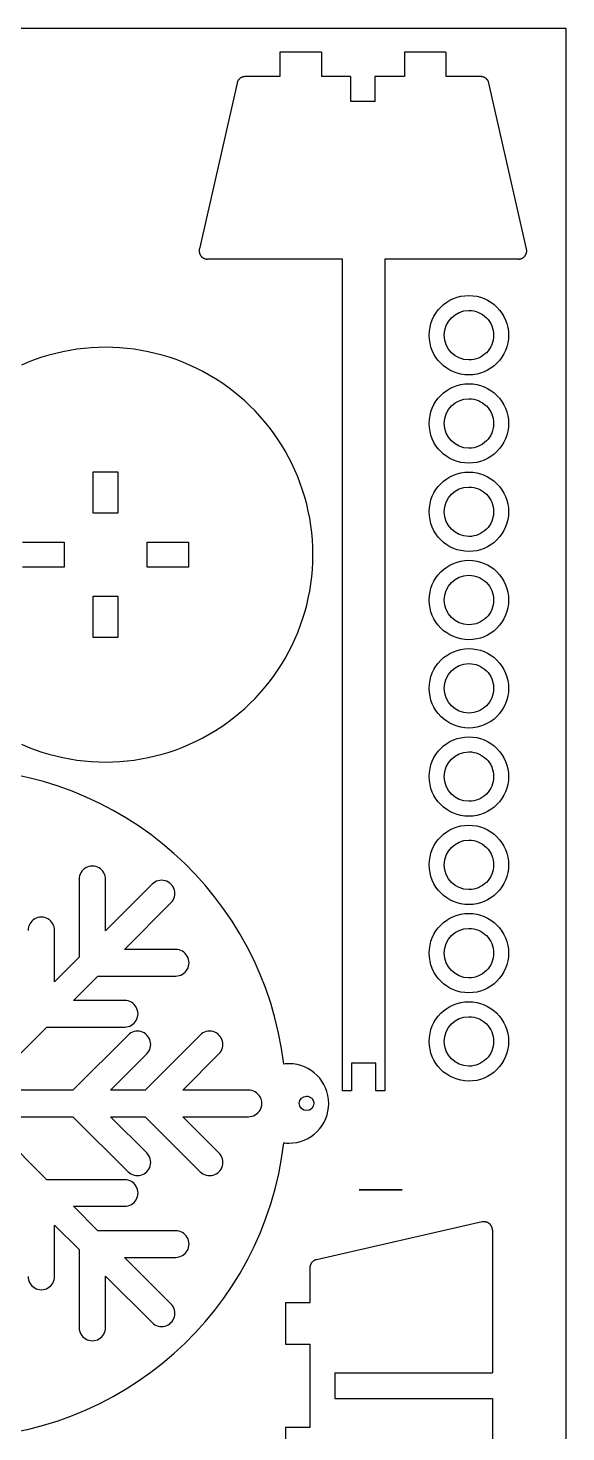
# Model space of a CAD drawing. Extents: x -10 to 300, y 40 to 641.
# Drawn here: x 194.3 to 299.8, y 364.2 to 639.8 of the extents above; entities that cross this region are included whole.
import ezdxf

# ---------------------------------------------------------------- set-up
doc = ezdxf.new("R2010")
doc.units = 0
doc.layers.add('Laag_1', color=7, linetype='CONTINUOUS')

msp = doc.modelspace()

# ---------------------------------------------------------------- linework, layer by layer
at = {"layer": 'Laag_1', "color": 1}
for p, q in [((0.160025, 639.840006), (299.83999, 639.840006)), ((299.83999, 639.840006), (299.83999, 40.160049)), ((243.70726, 635.091736), (243.70726, 630.303087)), ((251.850018, 635.091736), (243.70726, 635.091736)), ((251.850018, 635.091736), (251.850018, 630.303087)), ((268.135518, 635.091736), (268.135518, 630.303087)), ((276.278276, 635.091736), (268.135518, 635.091736)), ((276.278276, 635.091736), (276.278276, 630.303087)), ((235.276429, 629.045383), (227.873915, 596.474351)), ((235.294869, 629.119984), (235.276414, 629.046525)), ((235.316493, 629.191957), (235.294869, 629.119984)), ((235.34124, 629.262324), (235.316493, 629.191957)), ((235.369035, 629.331038), (235.34124, 629.262324)), ((235.399653, 629.397966), (235.369035, 629.331038)), ((235.433229, 629.463121), (235.399653, 629.397966)), ((235.469584, 629.52646), (235.433229, 629.463121)), ((235.508536, 629.587862), (235.469584, 629.52646)), ((235.550071, 629.647296), (235.508536, 629.587862)), ((235.594024, 629.704643), (235.550071, 629.647296)), ((235.640455, 629.759828), (235.594024, 629.704643)), ((235.689137, 629.812941), (235.640455, 629.759828)), ((235.740118, 629.863741), (235.689137, 629.812941)), ((235.793215, 629.912274), (235.740118, 629.863741)), ((235.848415, 629.958374), (235.793215, 629.912274)), ((235.905582, 630.002026), (235.848415, 629.958374)), ((235.964536, 630.043065), (235.905582, 630.002026)), ((236.025428, 630.081477), (235.964536, 630.043065)), ((236.087971, 630.117291), (236.025428, 630.081477)), ((236.152135, 630.150327), (236.087971, 630.117291)), ((236.217922, 630.180449), (236.152135, 630.150327)), ((236.285015, 630.207809), (236.217922, 630.180449)), ((236.353594, 630.232241), (236.285015, 630.207809)), ((236.42345, 630.253639), (236.353594, 630.232241)), ((236.494477, 630.271824), (236.42345, 630.253639)), ((236.566615, 630.286389), (236.494477, 630.271824)), ((236.63973, 630.297802), (236.566615, 630.286389)), ((236.71382, 630.305911), (236.63973, 630.297802)), ((236.788752, 630.310716), (236.71382, 630.305911)), ((236.864464, 630.312968), (236.788752, 630.310716)), ((243.70726, 630.312983), (236.864464, 630.312983)), ((257.580991, 630.312983), (251.850018, 630.312983)), ((257.584475, 625.427359), (257.584475, 630.312983)), ((268.136374, 630.312983), (262.352198, 630.312983)), ((262.370007, 625.427359), (262.370007, 630.312983)), ((283.121117, 630.312983), (276.278276, 630.312983)), ((283.19755, 630.30968), (283.121853, 630.311932)), ((283.272481, 630.304874), (283.19755, 630.30968)), ((283.346572, 630.296615), (283.272481, 630.304874)), ((283.419716, 630.285203), (283.346572, 630.296615)), ((283.49184, 630.270637), (283.419716, 630.285203)), ((283.562837, 630.252468), (283.49184, 630.270637)), ((283.632708, 630.231069), (283.562837, 630.252468)), ((283.701287, 630.206668), (283.632708, 630.231069)), ((283.76835, 630.179323), (283.701287, 630.206668)), ((283.833971, 630.149186), (283.76835, 630.179323)), ((283.898166, 630.11615), (283.833971, 630.149186)), ((283.960709, 630.080291), (283.898166, 630.11615)), ((284.021585, 630.041849), (283.960709, 630.080291)), ((284.080719, 630.00084), (284.021585, 630.041849)), ((284.137886, 629.957187), (284.080719, 630.00084)), ((284.193086, 629.911087), (284.137886, 629.957187)), ((284.246184, 629.86257), (284.193086, 629.911087)), ((284.297164, 629.811755), (284.246184, 629.86257)), ((284.345862, 629.758672), (284.297164, 629.811755)), ((284.392247, 629.703457), (284.345862, 629.758672)), ((284.43611, 629.64614), (284.392247, 629.703457)), ((284.47775, 629.586705), (284.43611, 629.64614)), ((284.516688, 629.525289), (284.47775, 629.586705)), ((284.552952, 629.461935), (284.516688, 629.525289)), ((284.586528, 629.396809), (284.552952, 629.461935)), ((284.616966, 629.329852), (284.586528, 629.396809)), ((284.644717, 629.261137), (284.616966, 629.329852)), ((284.669343, 629.190771), (284.644717, 629.261137)), ((284.690832, 629.118798), (284.669343, 629.190771)), ((284.709182, 629.045338), (284.690832, 629.118798)), ((292.111756, 596.474351), (284.709182, 629.045383)), ((262.370818, 625.427359), (257.582178, 625.427359)), ((227.834993, 596.182674), (227.832741, 596.133976)), ((227.832741, 596.133976), (227.832831, 596.085444)), ((227.832831, 596.085444), (227.835083, 596.036926)), ((227.838146, 596.231372), (227.834993, 596.182674)), ((227.835083, 596.036926), (227.838237, 595.988544)), ((227.842952, 596.28004), (227.838146, 596.231372)), ((227.838237, 595.988544), (227.843042, 595.940326)), ((227.849409, 596.328738), (227.842952, 596.28004)), ((227.843042, 595.940326), (227.849499, 595.892289)), ((227.855866, 596.377436), (227.849409, 596.328738)), ((227.849499, 595.892289), (227.856106, 595.844598)), ((227.864125, 596.425983), (227.855866, 596.377436)), ((227.856106, 595.844598), (227.864365, 595.797026)), ((227.873885, 596.474336), (227.864125, 596.425983)), ((227.864365, 595.797026), (227.874126, 595.749815)), ((227.874126, 595.749815), (227.885538, 595.702889)), ((227.885538, 595.702889), (227.898452, 595.656308)), ((227.898452, 595.656308), (227.913018, 595.610073)), ((227.913018, 595.610073), (227.929401, 595.564304)), ((227.929401, 595.564304), (227.946234, 595.519029)), ((227.946234, 595.519029), (227.964674, 595.474311)), ((227.964674, 595.474311), (227.98451, 595.429983)), ((227.98451, 595.429983), (228.005413, 595.38621)), ((228.005413, 595.38621), (228.027983, 595.343054)), ((291.95895, 595.343054), (291.981324, 595.38621)), ((291.981324, 595.38621), (292.002362, 595.430043)), ((292.002362, 595.430043), (292.022063, 595.474311)), ((292.022063, 595.474311), (292.040413, 595.51909)), ((292.040413, 595.51909), (292.057427, 595.564334)), ((292.057427, 595.564334), (292.07399, 595.610118)), ((292.07399, 595.610118), (292.088706, 595.656383)), ((292.088706, 595.656383), (292.10162, 595.702964)), ((292.10162, 595.702964), (292.112882, 595.74983)), ((292.118228, 596.425863), (292.108317, 596.474246)), ((292.112882, 595.74983), (292.122642, 595.797071)), ((292.126336, 596.377345), (292.118228, 596.425863)), ((292.122642, 595.797071), (292.130751, 595.844613)), ((292.132643, 596.328813), (292.126336, 596.377345)), ((292.130751, 595.844613), (292.137058, 595.892349)), ((292.13895, 596.280115), (292.132643, 596.328813)), ((292.137058, 595.892349), (292.143365, 595.940401)), ((292.143905, 596.231417), (292.13895, 596.280115)), ((292.143365, 595.940401), (292.14832, 595.988604)), ((292.14841, 596.182734), (292.143905, 596.231417)), ((292.14832, 595.988604), (292.152825, 596.036971)), ((292.152915, 596.134006), (292.14841, 596.182734)), ((292.152825, 596.085504), (292.152915, 596.134006)), ((292.152825, 596.036971), (292.152825, 596.085504)), ((228.027983, 595.343054), (228.051708, 595.300437)), ((228.051708, 595.300437), (228.076726, 595.258407)), ((228.076726, 595.258407), (228.103094, 595.216992)), ((228.103094, 595.216992), (228.130754, 595.176433)), ((228.130754, 595.176433), (228.159721, 595.13655)), ((228.159721, 595.13655), (228.189979, 595.097432)), ((228.189153, 595.097432), (228.220612, 595.059336)), ((228.220612, 595.059336), (228.253032, 595.022276)), ((228.253032, 595.022276), (228.286428, 594.986282)), ((228.286428, 594.986282), (228.320891, 594.951414)), ((228.320891, 594.951414), (228.356254, 594.917657)), ((228.356254, 594.917657), (228.392609, 594.885072)), ((228.392609, 594.885072), (228.429669, 594.853553)), ((228.429669, 594.853553), (228.46781, 594.82334)), ((228.46781, 594.82334), (228.506718, 594.794373)), ((228.506718, 594.794373), (228.546285, 594.766308)), ((228.546285, 594.766308), (228.586664, 594.739939)), ((228.586664, 594.739939), (228.627854, 594.714457)), ((228.627854, 594.714457), (228.669705, 594.690341)), ((228.669705, 594.690341), (228.712231, 594.667411)), ((228.712231, 594.667411), (228.755388, 594.645787)), ((228.755388, 594.645787), (228.79916, 594.625515)), ((228.79916, 594.625515), (228.843623, 594.606625)), ((228.843623, 594.606625), (228.888582, 594.588846)), ((228.888582, 594.588846), (228.934187, 594.572463)), ((228.934187, 594.572463), (228.980272, 594.557897)), ((228.980272, 594.557897), (229.026852, 594.544683)), ((229.026852, 594.544683), (229.073748, 594.531468)), ((229.073748, 594.531468), (229.121155, 594.520056)), ((229.121155, 594.520056), (229.168877, 594.510446)), ((229.168877, 594.510446), (229.216899, 594.502487)), ((229.216899, 594.502487), (229.265266, 594.49603)), ((229.265266, 594.49603), (229.313979, 594.491225)), ((229.313979, 594.491225), (229.362977, 594.488071)), ((229.362977, 594.488071), (229.412141, 594.484918)), ((229.412141, 594.484918), (229.461514, 594.484918)), ((255.975913, 594.484873), (229.461935, 594.484873)), ((255.976229, 431.174671), (255.976229, 594.46819)), ((264.276823, 594.46819), (264.276823, 431.174671)), ((290.523601, 594.484873), (264.297861, 594.484873)), ((290.523631, 594.484873), (290.57314, 594.484873)), ((290.57314, 594.484873), (290.622333, 594.488026)), ((290.622333, 594.488026), (290.671361, 594.49118)), ((290.671361, 594.49118), (290.720059, 594.495985)), ((290.720059, 594.495985), (290.768412, 594.502442)), ((290.768412, 594.502442), (290.816479, 594.5104)), ((290.816479, 594.5104), (290.864201, 594.520011)), ((290.864201, 594.520011), (290.911562, 594.531423)), ((290.911562, 594.531423), (290.958473, 594.544638)), ((290.958473, 594.544638), (291.005039, 594.557552)), ((291.005039, 594.557552), (291.051139, 594.572418)), ((291.051139, 594.572418), (291.096713, 594.5888)), ((291.096713, 594.5888), (291.141702, 594.606565)), ((291.141702, 594.606565), (291.18603, 594.625455)), ((291.18603, 594.625455), (291.229893, 594.645742)), ((291.229893, 594.645742), (291.27332, 594.667366)), ((291.27332, 594.667366), (291.315846, 594.690236)), ((291.315846, 594.690236), (291.357922, 594.714367)), ((291.357922, 594.714367), (291.399112, 594.739789)), ((291.399112, 594.739789), (291.4394, 594.766158)), ((291.4394, 594.766158), (291.479239, 594.794133)), ((291.479239, 594.794133), (291.518176, 594.8231)), ((291.518176, 594.8231), (291.556227, 594.853312)), ((291.556227, 594.853312), (291.593393, 594.884877)), ((291.593393, 594.884877), (291.629642, 594.917462)), ((291.629642, 594.917462), (291.66502, 594.951219)), ((291.66502, 594.951219), (291.699483, 594.985996)), ((291.699483, 594.985996), (291.732609, 595.022035)), ((291.732609, 595.022035), (291.764834, 595.059186)), ((291.764834, 595.059186), (291.796173, 595.097282)), ((291.796443, 595.097432), (291.826881, 595.13655)), ((291.826881, 595.13655), (291.855983, 595.176448)), ((291.855983, 595.176448), (291.883733, 595.217007)), ((291.883733, 595.217007), (291.910147, 595.258362)), ((291.910147, 595.258362), (291.935224, 595.300437)), ((291.935224, 595.300437), (291.95895, 595.343054)), ((201.072306, 576.292776), (199.693962, 575.977629)), ((202.458447, 576.559496), (201.072306, 576.292776)), ((203.851083, 576.777638), (202.458447, 576.559496)), ((205.248919, 576.947337), (203.851083, 576.777638)), ((206.650645, 577.068518), (205.248919, 576.947337)), ((208.054983, 577.141303), (206.650645, 577.068518)), ((209.460598, 577.165479), (208.054983, 577.141303)), ((210.866227, 577.141303), (209.460598, 577.165479)), ((212.270565, 577.068518), (210.866227, 577.141303)), ((213.672291, 576.947337), (212.270565, 577.068518)), ((215.070127, 576.777638), (213.672291, 576.947337)), ((216.462767, 576.559496), (215.070127, 576.777638)), ((217.848906, 576.292776), (216.462767, 576.559496)), ((219.227251, 575.977629), (217.848906, 576.292776)), ((194.284504, 574.232133), (192.964625, 573.674578)), ((195.618677, 574.741246), (194.284504, 574.232133)), ((196.965841, 575.201886), (195.618677, 574.741246)), ((198.324711, 575.613994), (196.965841, 575.201886)), ((199.693962, 575.977629), (198.324711, 575.613994)), ((220.596496, 575.613994), (219.227251, 575.977629)), ((221.955365, 575.201886), (220.596496, 575.613994)), ((223.302521, 574.741246), (221.955365, 575.201886)), ((224.636703, 574.232133), (223.302521, 574.741246)), ((225.956575, 573.674578), (224.636703, 574.232133)), ((227.260874, 573.068505), (225.956575, 573.674578)), ((280.794575, 574.685511), (280.794575, 574.685511)), ((228.548281, 572.413944), (227.260874, 573.068505)), ((229.817502, 571.710955), (228.548281, 572.413944)), ((231.060881, 570.963278), (229.817427, 571.710955)), ((232.271449, 570.175628), (231.060881, 570.963278)), ((280.794575, 571.743665), (280.794575, 571.743665)), ((233.448456, 569.349085), (232.271449, 570.175628)), ((234.591285, 568.484837), (233.448456, 569.349085)), ((235.699277, 567.583934), (234.591285, 568.484837)), ((236.771755, 566.647577), (235.699277, 567.583934)), ((237.808104, 565.676832), (236.771755, 566.647577)), ((238.807633, 564.672842), (237.808104, 565.676832)), ((239.769727, 563.636702), (238.807633, 564.672842)), ((240.693754, 562.569628), (239.769727, 563.636702)), ((241.579024, 561.472657), (240.693754, 562.569628)), ((242.424907, 560.346974), (241.579024, 561.472657)), ((243.230756, 559.193647), (242.424907, 560.346974)), ((243.995896, 558.013801), (243.230756, 559.193647)), ((244.719696, 556.808637), (243.995896, 558.013801)), ((245.401525, 555.579192), (244.719696, 556.808637)), ((280.794575, 557.353992), (280.794575, 557.353992)), ((246.040694, 554.326622), (245.401525, 555.579192)), ((246.6366, 553.052097), (246.040694, 554.326622)), ((280.794575, 554.412146), (280.794575, 554.412146)), ((207.017748, 544.594508), (207.017748, 552.73722)), ((207.017748, 552.73722), (211.903402, 552.73722)), ((211.903402, 552.73722), (211.903402, 544.594508)), ((247.188554, 551.756686), (246.6366, 553.052097)), ((247.695909, 550.441512), (247.188554, 551.756686)), ((248.158035, 549.107734), (247.695909, 550.441512)), ((248.574287, 547.756492), (248.158035, 549.107734)), ((248.943988, 546.388866), (248.574287, 547.756492)), ((249.266507, 545.006015), (248.943988, 546.388866)), ((211.903402, 544.594508), (207.017748, 544.594508)), ((249.541185, 543.609018), (249.266507, 545.006015)), ((249.767376, 542.199046), (249.541185, 543.609018)), ((249.944433, 540.777212), (249.767376, 542.199046)), ((250.071801, 539.344612), (249.944433, 540.777212)), ((193.175069, 538.894573), (201.31784, 538.894573)), ((201.31784, 538.894573), (201.31784, 534.008927)), ((217.603329, 538.894573), (225.746136, 538.894573)), ((217.603329, 534.008927), (217.603329, 538.894573)), ((225.746136, 538.894573), (225.746136, 534.008927)), ((250.148654, 537.90243), (250.071801, 539.344612)), ((250.174392, 536.45172), (250.148654, 537.90243)), ((280.794575, 540.022476), (280.794575, 540.022476)), ((250.071861, 533.558828), (250.148729, 535.001025)), ((250.148729, 535.001025), (250.174512, 536.45172)), ((280.794575, 537.08063), (280.794575, 537.08063)), ((201.31784, 534.008927), (193.175069, 534.008927)), ((225.746136, 534.008927), (217.603329, 534.008927)), ((249.767466, 530.704394), (249.944508, 532.126213)), ((249.944508, 532.126213), (250.071861, 533.558828)), ((249.266583, 527.897425), (249.54126, 529.294392)), ((249.54126, 529.294392), (249.767466, 530.704394)), ((207.017748, 520.166219), (207.017748, 528.308962)), ((207.017748, 528.308962), (211.903402, 528.308962)), ((211.903402, 528.308962), (211.903402, 520.166219)), ((248.574362, 525.146918), (248.944063, 526.514528)), ((248.944063, 526.514528), (249.266583, 527.897425)), ((247.695999, 522.461897), (248.158125, 523.795661)), ((248.158125, 523.795661), (248.574362, 525.146918)), ((246.636675, 519.851312), (247.188629, 521.146724)), ((247.188629, 521.146724), (247.695999, 522.461897)), ((280.794575, 522.690977), (280.794575, 522.690977)), ((211.903402, 520.166219), (207.017748, 520.166219)), ((245.401615, 517.324248), (246.040769, 518.576788)), ((246.040769, 518.576788), (246.636675, 519.851312)), ((280.794575, 519.74913), (280.794575, 519.74913)), ((243.995971, 514.889594), (244.719771, 516.094788)), ((244.719771, 516.094788), (245.401615, 517.324248)), ((242.424982, 512.55645), (243.230816, 513.709778)), ((243.230816, 513.709778), (243.995971, 514.889594)), ((239.769802, 509.266678), (240.693829, 510.333782)), ((240.693829, 510.333782), (241.579099, 511.430753)), ((241.579099, 511.430753), (242.424982, 512.55645)), ((236.77183, 506.255848), (237.808164, 507.226577)), ((237.808164, 507.226577), (238.807708, 508.230583)), ((238.807708, 508.230583), (239.769802, 509.266678)), ((233.448546, 503.554324), (234.59136, 504.418588)), ((234.59136, 504.418588), (235.699352, 505.319461)), ((235.699352, 505.319461), (236.77183, 506.255848)), ((280.794575, 505.359474), (280.794575, 505.359474)), ((229.817502, 501.192485), (231.060956, 501.940177)), ((231.060956, 501.940177), (232.271524, 502.727797)), ((232.271524, 502.727797), (233.448546, 503.554324)), ((280.794575, 502.417628), (280.794575, 502.417628)), ((192.964625, 499.228817), (194.284504, 498.671232)), ((224.636703, 498.671232), (225.956575, 499.228817)), ((225.956575, 499.228817), (227.260874, 499.83492)), ((227.260874, 499.83492), (228.548281, 500.489466)), ((228.548281, 500.489466), (229.817502, 501.192485)), ((194.284504, 498.671232), (195.618677, 498.162164)), ((195.618677, 498.162164), (196.965841, 497.701539)), ((196.965841, 497.701539), (198.324711, 497.289416)), ((198.324711, 497.289416), (199.693962, 496.925781)), ((199.693962, 496.925781), (201.072306, 496.610619)), ((201.072306, 496.610619), (202.458447, 496.343944)), ((202.458447, 496.343944), (203.851083, 496.125757)), ((215.070127, 496.125757), (216.462767, 496.343944)), ((216.462767, 496.343944), (217.848906, 496.610619)), ((217.848906, 496.610619), (219.227251, 496.925781)), ((219.227251, 496.925781), (220.596496, 497.289416)), ((220.596496, 497.289416), (221.955365, 497.701539)), ((221.955365, 497.701539), (223.302521, 498.162164)), ((223.302521, 498.162164), (224.636703, 498.671232)), ((203.851083, 496.125757), (205.248919, 495.956058)), ((205.248919, 495.956058), (206.650645, 495.834876)), ((206.650645, 495.834876), (208.054983, 495.762258)), ((208.054983, 495.762258), (209.460598, 495.738006)), ((209.460598, 495.738006), (210.866227, 495.762258)), ((210.866227, 495.762258), (212.270565, 495.834876)), ((212.270565, 495.834876), (213.672291, 495.956058)), ((213.672291, 495.956058), (215.070127, 496.125757)), ((280.794575, 488.02795), (280.794575, 488.02795)), ((280.794575, 485.086103), (280.794575, 485.086103)), ((204.808246, 474.280485), (204.618982, 473.997114)), ((205.032975, 474.536656), (204.808246, 474.280485)), ((205.289342, 474.761397), (205.032975, 474.536656)), ((205.572623, 474.950798), (205.289342, 474.761397)), ((205.878391, 475.101598), (205.572623, 474.950798)), ((206.201125, 475.211202), (205.878391, 475.101598)), ((206.535472, 475.277652), (206.201125, 475.211202)), ((206.875529, 475.299954), (206.535472, 475.277665)), ((207.215669, 475.277652), (206.875529, 475.299939)), ((207.54985, 475.211202), (207.215669, 475.277652)), ((207.872612, 475.101598), (207.54985, 475.211202)), ((208.17838, 474.950798), (207.872612, 475.101598)), ((208.46177, 474.761397), (208.17838, 474.950798)), ((208.718002, 474.536656), (208.46177, 474.761397)), ((208.94273, 474.280485), (208.718002, 474.536656)), ((209.132184, 473.997114), (208.94273, 474.280485)), ((204.292151, 473.034312), (204.269801, 472.694275)), ((204.269801, 472.694275), (204.269801, 457.404103)), ((204.358571, 473.368653), (204.292151, 473.034312)), ((204.468217, 473.691436), (204.358571, 473.368653)), ((204.618982, 473.997114), (204.468217, 473.691436)), ((209.282787, 473.691436), (209.132184, 473.997114)), ((209.392431, 473.368653), (209.282787, 473.691436)), ((209.458909, 473.034312), (209.392431, 473.368653)), ((209.481176, 472.694275), (209.458909, 473.034312)), ((209.481176, 462.615486), (209.481176, 472.694275)), ((218.621405, 471.755578), (209.481176, 462.615486)), ((218.877554, 471.980315), (218.621405, 471.755578)), ((219.161136, 472.169715), (218.877554, 471.980315)), ((219.466821, 472.320522), (219.161136, 472.169715)), ((219.789528, 472.429956), (219.466821, 472.320522)), ((220.123738, 472.49657), (219.789528, 472.429956)), ((220.463959, 472.518884), (220.123738, 472.49657)), ((220.803989, 472.49657), (220.463959, 472.518871)), ((221.138417, 472.429956), (220.803989, 472.49657)), ((221.461125, 472.320522), (221.138417, 472.429956)), ((221.76681, 472.169715), (221.461125, 472.320522)), ((222.0502, 471.980315), (221.76681, 472.169715)), ((222.306322, 471.755578), (222.0502, 471.980315)), ((222.531078, 471.499402), (222.306322, 471.755578)), ((222.720506, 471.216032), (222.531078, 471.499402)), ((222.531078, 468.326819), (222.720506, 468.610348)), ((222.871299, 470.910353), (222.720506, 471.216032)), ((222.720506, 468.610348), (222.871299, 468.916026)), ((222.980726, 470.587577), (222.871299, 470.910353)), ((222.871299, 468.916026), (222.980726, 469.238808)), ((223.047339, 470.253237), (222.980726, 470.587577)), ((222.980726, 469.238808), (223.047339, 469.572985)), ((223.069606, 469.913192), (223.047339, 470.253237)), ((223.047339, 469.572985), (223.069606, 469.913192)), ((280.794575, 470.696456), (280.794575, 470.696456)), ((213.166284, 458.930386), (222.306322, 468.070649)), ((222.306322, 468.070649), (222.531078, 468.326819)), ((280.794575, 467.75461), (280.794575, 467.75461)), ((194.340057, 463.350122), (194.273555, 463.015784)), ((194.449592, 463.672743), (194.340057, 463.350122)), ((194.60036, 463.978421), (194.449592, 463.672743)), ((194.789732, 464.261947), (194.60036, 463.978421)), ((195.014461, 464.518118), (194.789732, 464.261947)), ((195.27072, 464.742861), (195.014461, 464.518118)), ((195.554109, 464.93226), (195.27072, 464.742861)), ((195.859742, 465.083063), (195.554109, 464.93226)), ((196.182611, 465.192503), (195.859742, 465.083063)), ((196.516793, 465.259108), (196.182611, 465.192503)), ((196.856933, 465.281254), (196.516793, 465.259108)), ((197.197044, 465.259108), (196.856933, 465.281262)), ((197.531337, 465.192503), (197.197044, 465.259108)), ((197.854208, 465.083063), (197.531337, 465.192503)), ((198.159866, 464.93226), (197.854208, 465.083063)), ((198.443256, 464.742861), (198.159866, 464.93226)), ((198.699487, 464.518118), (198.443256, 464.742861)), ((198.924133, 464.261947), (198.699487, 464.518118)), ((199.11348, 463.978421), (198.924133, 464.261947)), ((199.264272, 463.672743), (199.11348, 463.978421)), ((199.373891, 463.350122), (199.264272, 463.672743)), ((199.440393, 463.015784), (199.373891, 463.350122)), ((194.273555, 463.015784), (194.251505, 462.67574)), ((199.462662, 462.67574), (199.440585, 463.015784)), ((199.462662, 452.59678), (199.462662, 462.67574)), ((223.245072, 458.930386), (213.166284, 458.930386)), ((223.585102, 458.908078), (223.245072, 458.930386)), ((223.919476, 458.841628), (223.585102, 458.908078)), ((224.24221, 458.732037), (223.919476, 458.841628)), ((224.547868, 458.581395), (224.24221, 458.732037)), ((224.831258, 458.391979), (224.547868, 458.581395)), ((225.087408, 458.167251), (224.831258, 458.391979)), ((225.312164, 457.910911), (225.087408, 458.167251)), ((225.501591, 457.627547), (225.312164, 457.910911)), ((225.652384, 457.321862), (225.501591, 457.627547)), ((204.269801, 457.404103), (199.462662, 452.59678)), ((225.312164, 454.738491), (225.501591, 455.021871)), ((225.501591, 455.021871), (225.652384, 455.32754)), ((225.761948, 456.999085), (225.652384, 457.321862)), ((225.652384, 455.32754), (225.761948, 455.650317)), ((225.828424, 456.664903), (225.761948, 456.999085)), ((225.761948, 455.650317), (225.828424, 455.984664)), ((225.850692, 456.324708), (225.828424, 456.664903)), ((225.828424, 455.984664), (225.850692, 456.324708)), ((203.147578, 448.911841), (207.954937, 453.719016)), ((207.954937, 453.719016), (223.245072, 453.719016)), ((223.245072, 453.719016), (223.585102, 453.741324)), ((223.585102, 453.741324), (223.919476, 453.807777)), ((223.919476, 453.807777), (224.24221, 453.917378)), ((224.24221, 453.917378), (224.547868, 454.068175)), ((224.547868, 454.068175), (224.831258, 454.257409)), ((224.831258, 454.257409), (225.087408, 454.482153)), ((225.087408, 454.482153), (225.312164, 454.738491)), ((280.794575, 453.364962), (280.794575, 453.364962)), ((280.794575, 450.423116), (280.794575, 450.423116)), ((213.226531, 448.911841), (203.147578, 448.911841)), ((213.56656, 448.889537), (213.226531, 448.911841)), ((213.900962, 448.823103), (213.56656, 448.889537)), ((214.223532, 448.713496), (213.900962, 448.823103)), ((214.529163, 448.562692), (214.223532, 448.713496)), ((214.812744, 448.373287), (214.529163, 448.562692)), ((215.068866, 448.148712), (214.812744, 448.373287)), ((215.29365, 447.892384), (215.068866, 448.148712)), ((215.483077, 447.60899), (215.29365, 447.892384)), ((215.633871, 447.303334), (215.483077, 447.60899)), ((215.743325, 446.980539), (215.633871, 447.303334)), ((215.80991, 446.64621), (215.743325, 446.980539)), ((215.832096, 446.306162), (215.80991, 446.64621)), ((213.56656, 443.722759), (213.900962, 443.789248)), ((213.900962, 443.789248), (214.223532, 443.898783)), ((214.223532, 443.898783), (214.529163, 444.04955)), ((214.529163, 444.04955), (214.812744, 444.238909)), ((214.812744, 444.238909), (215.068866, 444.463653)), ((215.068866, 444.463653), (215.29365, 444.719894)), ((215.29365, 444.719894), (215.483077, 445.003311)), ((215.483077, 445.003311), (215.633871, 445.309004)), ((215.633871, 445.309004), (215.743325, 445.631772)), ((215.743325, 445.631772), (215.80991, 445.965963)), ((215.80991, 445.965963), (215.832096, 446.306162)), ((188.946686, 434.71089), (197.936203, 443.700461)), ((197.936203, 443.700461), (213.226531, 443.700461)), ((213.877793, 442.127772), (203.065966, 431.315971)), ((213.226531, 443.700461), (213.56656, 443.722759)), ((214.13416, 442.352499), (213.877793, 442.127772)), ((214.417523, 442.541862), (214.13416, 442.352499)), ((214.72318, 442.692612), (214.417523, 442.541862)), ((215.045943, 442.802163), (214.72318, 442.692612)), ((215.380316, 442.868666), (215.045943, 442.802163)), ((215.720374, 442.890943), (215.380316, 442.868666)), ((216.060485, 442.868666), (215.720374, 442.890956)), ((216.394668, 442.802163), (216.060485, 442.868666)), ((216.717539, 442.692612), (216.394668, 442.802163)), ((217.023169, 442.541862), (216.717539, 442.692612)), ((217.30656, 442.352499), (217.023169, 442.541862)), ((228.046186, 442.127772), (217.234401, 431.315971)), ((217.562901, 442.127772), (217.30656, 442.352499)), ((217.787656, 441.871526), (217.562901, 442.127772)), ((217.977029, 441.588105), (217.787656, 441.871526)), ((218.127713, 441.282421), (217.977029, 441.588105)), ((218.237222, 440.959691), (218.127713, 441.282421)), ((228.302444, 442.352499), (228.046186, 442.127772)), ((228.585834, 442.541862), (228.302444, 442.352499)), ((228.891574, 442.692612), (228.585834, 442.541862)), ((229.214309, 442.802163), (228.891574, 442.692612)), ((229.54871, 442.868666), (229.214309, 442.802163)), ((229.888658, 442.890943), (229.54871, 442.868666)), ((230.228906, 442.868666), (229.888658, 442.890956)), ((230.563062, 442.802163), (230.228906, 442.868666)), ((230.885823, 442.692612), (230.563062, 442.802163)), ((231.191563, 442.541862), (230.885823, 442.692612)), ((231.474981, 442.352499), (231.191563, 442.541862)), ((231.731212, 442.127772), (231.474981, 442.352499)), ((231.955968, 441.871526), (231.731212, 442.127772)), ((232.145395, 441.588105), (231.955968, 441.871526)), ((232.29597, 441.282421), (232.145395, 441.588105)), ((232.405643, 440.959691), (232.29597, 441.282421)), ((210.436018, 431.315971), (217.562901, 438.442769)), ((217.562901, 438.442769), (217.787656, 438.699028)), ((217.787656, 438.699028), (217.977029, 438.98244)), ((217.977029, 438.98244), (218.127713, 439.288106)), ((218.127713, 439.288106), (218.237222, 439.610863)), ((218.303726, 440.62538), (218.237222, 440.959691)), ((218.237222, 439.610863), (218.303726, 439.94517)), ((218.325994, 440.285255), (218.303726, 440.62538)), ((218.303726, 439.94517), (218.325994, 440.285255)), ((224.604426, 431.315971), (231.731212, 438.442769)), ((231.731212, 438.442769), (231.955968, 438.699028)), ((231.955968, 438.699028), (232.145395, 438.98244)), ((232.145395, 438.98244), (232.29597, 439.288106)), ((232.29597, 439.288106), (232.405643, 439.610863)), ((232.472037, 440.62538), (232.405643, 440.959691)), ((232.405643, 439.610863), (232.472037, 439.94517)), ((232.472037, 439.94517), (232.494387, 440.285255)), ((232.494387, 440.285255), (232.472119, 440.62538)), ((262.520861, 436.630013), (257.73219, 436.630013)), ((257.73219, 436.630013), (257.73219, 431.174671)), ((262.520861, 431.174671), (262.520861, 436.630013)), ((280.794575, 436.033412), (280.794575, 436.033412)), ((280.794575, 433.091566), (280.794575, 433.091566)), ((203.065966, 431.315971), (190.352952, 431.315971)), ((217.234401, 431.315971), (210.436018, 431.315971)), ((237.530625, 431.315971), (224.604426, 431.315971)), ((237.870682, 431.293677), (237.530625, 431.315971)), ((238.205056, 431.227173), (237.870682, 431.293677)), ((238.527817, 431.117635), (238.205056, 431.227173)), ((238.833558, 430.966887), (238.527817, 431.117635)), ((239.116838, 430.77751), (238.833558, 430.966887)), ((239.373206, 430.552768), (239.116838, 430.77751)), ((239.597935, 430.296523), (239.373206, 430.552768)), ((239.787198, 430.01312), (239.597935, 430.296523)), ((239.937965, 429.707446), (239.787198, 430.01312)), ((257.73219, 431.174671), (255.976229, 431.174671)), ((264.276823, 431.174671), (262.520861, 431.174671)), ((239.597935, 427.124066), (239.787198, 427.407469)), ((239.787198, 427.407469), (239.937965, 427.71314)), ((240.047638, 429.384684), (239.937965, 429.707446)), ((239.937965, 427.71314), (240.047638, 428.035902)), ((240.114031, 429.050391), (240.047638, 429.384684)), ((240.047638, 428.035902), (240.114031, 428.370195)), ((240.114031, 428.370195), (240.136381, 428.710293)), ((240.136381, 428.710293), (240.114113, 429.050391)), ((248.92449, 427.288404), (248.92449, 427.288404)), ((253.278464, 428.710402), (253.278464, 428.710402)), ((190.352952, 426.104627), (203.065966, 426.104627)), ((203.065966, 426.104627), (213.877793, 415.292818)), ((217.562901, 418.97782), (210.436018, 426.104627)), ((210.436018, 426.104627), (217.234401, 426.104627)), ((217.234401, 426.104627), (228.046186, 415.292818)), ((231.731212, 418.97782), (224.604426, 426.104627)), ((224.604426, 426.104627), (237.530625, 426.104627)), ((237.530625, 426.104627), (237.870682, 426.126913)), ((237.870682, 426.126913), (238.205056, 426.193429)), ((238.205056, 426.193429), (238.527817, 426.302963)), ((238.527817, 426.302963), (238.833558, 426.453704)), ((238.833558, 426.453704), (239.116838, 426.643076)), ((239.116838, 426.643076), (239.373206, 426.867821)), ((239.373206, 426.867821), (239.597935, 427.124066)), ((197.936203, 413.720129), (188.946686, 422.709695)), ((217.787656, 418.721561), (217.562901, 418.97782)), ((231.955968, 418.721561), (231.731212, 418.97782)), ((217.977029, 418.43814), (217.787656, 418.721561)), ((218.127713, 418.132489), (217.977029, 418.43814)), ((218.237222, 417.809708), (218.127713, 418.132489)), ((218.127713, 416.138163), (218.237222, 416.460898)), ((218.303726, 417.475434), (218.237222, 417.809708)), ((218.237222, 416.460898), (218.303726, 416.795209)), ((218.325994, 417.135331), (218.303726, 417.475434)), ((218.303726, 416.795209), (218.325994, 417.135331)), ((232.145395, 418.43814), (231.955968, 418.721561)), ((232.29597, 418.132489), (232.145395, 418.43814)), ((232.405643, 417.809708), (232.29597, 418.132489)), ((232.29597, 416.138163), (232.405643, 416.460898)), ((232.472037, 417.475434), (232.405643, 417.809708)), ((232.405643, 416.460898), (232.472037, 416.795209)), ((232.472037, 416.795209), (232.494387, 417.135331)), ((232.494387, 417.135331), (232.472119, 417.475434)), ((213.226531, 413.720129), (197.936203, 413.720129)), ((213.56656, 413.69783), (213.226531, 413.720129)), ((213.900962, 413.631345), (213.56656, 413.69783)), ((213.877793, 415.292818), (214.13416, 415.068077)), ((214.223532, 413.521803), (213.900962, 413.631345)), ((214.13416, 415.068077), (214.417523, 414.878733)), ((214.529163, 413.371034), (214.223532, 413.521803)), ((214.417523, 414.878733), (214.72318, 414.727992)), ((214.72318, 414.727992), (215.045943, 414.618423)), ((215.045943, 414.618423), (215.380316, 414.55192)), ((215.380316, 414.55192), (215.720374, 414.52963)), ((215.720374, 414.52963), (216.060485, 414.55192)), ((216.060485, 414.55192), (216.394668, 414.618423)), ((216.394668, 414.618423), (216.717539, 414.727992)), ((216.717539, 414.727992), (217.023169, 414.878733)), ((217.023169, 414.878733), (217.30656, 415.068077)), ((217.30656, 415.068077), (217.562901, 415.292818)), ((217.562901, 415.292818), (217.787656, 415.549078)), ((217.787656, 415.549078), (217.977029, 415.832467)), ((217.977029, 415.832467), (218.127713, 416.138163)), ((228.046186, 415.292818), (228.302444, 415.068077)), ((228.302444, 415.068077), (228.585834, 414.878733)), ((228.585834, 414.878733), (228.891574, 414.727992)), ((228.891574, 414.727992), (229.214309, 414.618423)), ((229.214309, 414.618423), (229.54871, 414.55192)), ((229.54871, 414.55192), (229.888658, 414.52963)), ((229.888658, 414.52963), (230.228906, 414.55192)), ((230.228906, 414.55192), (230.563062, 414.618423)), ((230.563062, 414.618423), (230.885823, 414.727992)), ((230.885823, 414.727992), (231.191563, 414.878733)), ((231.191563, 414.878733), (231.474981, 415.068077)), ((231.474981, 415.068077), (231.731212, 415.292818)), ((231.731212, 415.292818), (231.955968, 415.549078)), ((231.955968, 415.549078), (232.145395, 415.832467)), ((232.145395, 415.832467), (232.29597, 416.138163)), ((214.812744, 413.181682), (214.529163, 413.371034)), ((215.068866, 412.95694), (214.812744, 413.181682)), ((215.29365, 412.70069), (215.068866, 412.95694)), ((215.483077, 412.417256), (215.29365, 412.70069)), ((215.633871, 412.111587), (215.483077, 412.417256)), ((215.743325, 411.788796), (215.633871, 412.111587)), ((215.80991, 411.454632), (215.743325, 411.788796)), ((215.743325, 410.440042), (215.80991, 410.774389)), ((215.832096, 411.114418), (215.80991, 411.454632)), ((215.80991, 410.774389), (215.832096, 411.114418)), ((267.713585, 411.77567), (259.261469, 411.77567)), ((259.261469, 411.77567), (259.261469, 411.77567)), ((259.261469, 411.77567), (267.713585, 411.77567)), ((267.713585, 411.77567), (267.713585, 411.77567)), ((207.954937, 403.701575), (203.147578, 408.508726)), ((203.147578, 408.508726), (213.226531, 408.508726)), ((213.226531, 408.508726), (213.56656, 408.531053)), ((213.56656, 408.531053), (213.900962, 408.597501)), ((213.900962, 408.597501), (214.223532, 408.70709)), ((214.223532, 408.70709), (214.529163, 408.857903)), ((214.529163, 408.857903), (214.812744, 409.047302)), ((214.812744, 409.047302), (215.068866, 409.271887)), ((215.068866, 409.271887), (215.29365, 409.528202)), ((215.29365, 409.528202), (215.483077, 409.811581)), ((215.483077, 409.811581), (215.633871, 410.117269)), ((215.633871, 410.117269), (215.743325, 410.440042)), ((283.420782, 405.433233), (250.849809, 398.030735)), ((283.46963, 405.443339), (283.421232, 405.433579)), ((283.518147, 405.451598), (283.46963, 405.443339)), ((283.56668, 405.458055), (283.518147, 405.451598)), ((283.615378, 405.464512), (283.56668, 405.458055)), ((283.664091, 405.469318), (283.615378, 405.464512)), ((283.712743, 405.472471), (283.664091, 405.469318)), ((283.761456, 405.474273), (283.712743, 405.472471)), ((283.809974, 405.474183), (283.761456, 405.474273)), ((283.858507, 405.472681), (283.809974, 405.474183)), ((283.906904, 405.469528), (283.858507, 405.472681)), ((283.955061, 405.464723), (283.906904, 405.469528)), ((284.003143, 405.458266), (283.955061, 405.464723)), ((284.050865, 405.451809), (284.003143, 405.458266)), ((284.098407, 405.44355), (284.050865, 405.451809)), ((284.145633, 405.433789), (284.098407, 405.44355)), ((284.192544, 405.422377), (284.145633, 405.433789)), ((284.239094, 405.409313), (284.192544, 405.422377)), ((284.285345, 405.394597), (284.239094, 405.409313)), ((284.331099, 405.378304), (284.285345, 405.394597)), ((284.376403, 405.36138), (284.331099, 405.378304)), ((284.421167, 405.343031), (284.376403, 405.36138)), ((284.46548, 405.323329), (284.421167, 405.343031)), ((284.509342, 405.302336), (284.46548, 405.323329)), ((284.552319, 405.280052), (284.509342, 405.302336)), ((284.594845, 405.256281), (284.552319, 405.280052)), ((284.636936, 405.231204), (284.594845, 405.256281)), ((284.678111, 405.204835), (284.636936, 405.231204)), ((284.71885, 405.177175), (284.678111, 405.204835)), ((284.758688, 405.148209), (284.71885, 405.177175)), ((199.462662, 394.744856), (199.462662, 404.823811)), ((199.462662, 404.823811), (204.269801, 400.016475)), ((223.245072, 403.701575), (207.954937, 403.701575)), ((223.585102, 403.679266), (223.245072, 403.701575)), ((223.919476, 403.612827), (223.585102, 403.679266)), ((224.24221, 403.503211), (223.919476, 403.612827)), ((224.547868, 403.352416), (224.24221, 403.503211)), ((224.831258, 403.163182), (224.547868, 403.352416)), ((225.087408, 402.938422), (224.831258, 403.163182)), ((225.312164, 402.682107), (225.087408, 402.938422)), ((225.501591, 402.398728), (225.312164, 402.682107)), ((284.79764, 405.117951), (284.758688, 405.148209)), ((284.837403, 405.086102), (284.799352, 405.117516)), ((284.874554, 405.053681), (284.837403, 405.086102)), ((284.910367, 405.020105), (284.874554, 405.053681)), ((284.94528, 404.985778), (284.910367, 405.020105)), ((284.978857, 404.950459), (284.94528, 404.985778)), ((285.011547, 404.914105), (284.978857, 404.950459)), ((285.042871, 404.876999), (285.011547, 404.914105)), ((285.073309, 404.838858), (285.042871, 404.876999)), ((285.102411, 404.799951), (285.073309, 404.838858)), ((285.130161, 404.760248), (285.102411, 404.799951)), ((285.156574, 404.719824), (285.130161, 404.760248)), ((285.182102, 404.678649), (285.156574, 404.719824)), ((285.206263, 404.636739), (285.182102, 404.678649)), ((285.229103, 404.594257), (285.206263, 404.636739)), ((285.250591, 404.551101), (285.229103, 404.594257)), ((285.271179, 404.507328), (285.250591, 404.551101)), ((285.29043, 404.46288), (285.271179, 404.507328)), ((285.308329, 404.417906), (285.29043, 404.46288)), ((285.324457, 404.372482), (285.308329, 404.417906)), ((285.339173, 404.326397), (285.324457, 404.372482)), ((285.352237, 404.279981), (285.339173, 404.326397)), ((285.365151, 404.23307), (285.352237, 404.279981)), ((285.376413, 404.185679), (285.365151, 404.23307)), ((285.386324, 404.137972), (285.376413, 404.185679)), ((285.394432, 404.08992), (285.386324, 404.137972)), ((285.400739, 404.041567), (285.394432, 404.08992)), ((285.405695, 403.992854), (285.400739, 404.041567)), ((285.4102, 403.943841), (285.405695, 403.992854)), ((285.4102, 403.894663), (285.4102, 403.943841)), ((285.4102, 403.845154), (285.4102, 403.894663)), ((285.410245, 403.845199), (285.410245, 375.833629)), ((204.269801, 400.016475), (204.269801, 384.726311)), ((225.312164, 399.509693), (225.501591, 399.793045)), ((225.652384, 402.093049), (225.501591, 402.398728)), ((225.501591, 399.793045), (225.652384, 400.098715)), ((225.761948, 401.770287), (225.652384, 402.093049)), ((225.652384, 400.098715), (225.761948, 400.421504)), ((225.828424, 401.435911), (225.761948, 401.770287)), ((225.761948, 400.421504), (225.828424, 400.755688)), ((225.850692, 401.095891), (225.828424, 401.435911)), ((225.828424, 400.755688), (225.850692, 401.095891)), ((222.306322, 389.349948), (213.166284, 398.490189)), ((213.166284, 398.490189), (223.245072, 398.490189)), ((223.245072, 398.490189), (223.585102, 398.512507)), ((223.585102, 398.512507), (223.919476, 398.578955)), ((223.919476, 398.578955), (224.24221, 398.688553)), ((224.24221, 398.688553), (224.547868, 398.839192)), ((224.547868, 398.839192), (224.831258, 399.02861)), ((224.831258, 399.02861), (225.087408, 399.253332)), ((225.087408, 399.253332), (225.312164, 399.509693)), ((249.663523, 396.95345), (249.642034, 396.883579)), ((249.688134, 397.021999), (249.663523, 396.95345)), ((249.715449, 397.089107), (249.688134, 397.021999)), ((249.745887, 397.154893), (249.715449, 397.089107)), ((249.779013, 397.219058), (249.745887, 397.154893)), ((249.814827, 397.281601), (249.779013, 397.219058)), ((249.853313, 397.342507), (249.814827, 397.281601)), ((249.894503, 397.401461), (249.853313, 397.342507)), ((249.93793, 397.458628), (249.894503, 397.401461)), ((249.983985, 397.513828), (249.93793, 397.458628)), ((250.032518, 397.566911), (249.983985, 397.513828)), ((250.083363, 397.617891), (250.032518, 397.566911)), ((250.13646, 397.666589), (250.083363, 397.617891)), ((250.19166, 397.71299), (250.13646, 397.666589)), ((250.248962, 397.756957), (250.19166, 397.71299)), ((250.308412, 397.798537), (250.248962, 397.756957)), ((250.369829, 397.837445), (250.308412, 397.798537)), ((250.433167, 397.873784), (250.369829, 397.837445)), ((250.498293, 397.907361), (250.433167, 397.873784)), ((250.565266, 397.938159), (250.498293, 397.907361)), ((250.63398, 397.965834), (250.565266, 397.938159)), ((250.704316, 397.990581), (250.63398, 397.965834)), ((250.776289, 398.01225), (250.704316, 397.990581)), ((250.849749, 398.03069), (250.776289, 398.01225)), ((194.251287, 394.744856), (194.273364, 394.404799)), ((194.273555, 394.404799), (194.340057, 394.070461)), ((199.373891, 394.070461), (199.440393, 394.404799)), ((199.440393, 394.404799), (199.46247, 394.744856)), ((209.481176, 384.726311), (209.481176, 394.805118)), ((209.481176, 394.805118), (218.621405, 385.665023)), ((249.582104, 396.44267), (249.582104, 389.599829)), ((249.589582, 396.593209), (249.584627, 396.518292)), ((249.584627, 396.518292), (249.584627, 396.442565)), ((249.597691, 396.667314), (249.589582, 396.593209)), ((249.608953, 396.740428), (249.597691, 396.667314)), ((249.623669, 396.812567), (249.608953, 396.740428)), ((249.642034, 396.883579), (249.623669, 396.812567)), ((194.340057, 394.070461), (194.449592, 393.747853)), ((194.449592, 393.747853), (194.60036, 393.442184)), ((194.60036, 393.442184), (194.789732, 393.15864)), ((194.789732, 393.15864), (195.014461, 392.902462)), ((195.014461, 392.902462), (195.27072, 392.677722)), ((195.27072, 392.677722), (195.554109, 392.488323)), ((195.554109, 392.488323), (195.859742, 392.337508)), ((195.859742, 392.337508), (196.182611, 392.228086)), ((196.182611, 392.228086), (196.516793, 392.16149)), ((196.516793, 392.16149), (196.856933, 392.139329)), ((196.856933, 392.139329), (197.197044, 392.16149)), ((197.197044, 392.16149), (197.531337, 392.228086)), ((197.531337, 392.228086), (197.854208, 392.337508)), ((197.854208, 392.337508), (198.159866, 392.488323)), ((198.159866, 392.488323), (198.443256, 392.677722)), ((198.443256, 392.677722), (198.699487, 392.902462)), ((198.699487, 392.902462), (198.924133, 393.15864)), ((198.924133, 393.15864), (199.11348, 393.442184)), ((199.11348, 393.442184), (199.264272, 393.747853)), ((199.264272, 393.747853), (199.373891, 394.070461)), ((222.531078, 389.09378), (222.306322, 389.349948)), ((222.720506, 388.810244), (222.531078, 389.09378)), ((222.871299, 388.504557), (222.720506, 388.810244)), ((244.81598, 389.599829), (249.604614, 389.599829)), ((244.81598, 389.599829), (244.81598, 381.457056)), ((222.306322, 385.665023), (222.531078, 385.92119)), ((222.531078, 385.92119), (222.720506, 386.204551)), ((222.720506, 386.204551), (222.871299, 386.510239)), ((222.980726, 388.181793), (222.871299, 388.504557)), ((222.871299, 386.510239), (222.980726, 386.833012)), ((223.047339, 387.847611), (222.980726, 388.181793)), ((222.980726, 386.833012), (223.047339, 387.167359)), ((223.069606, 387.507388), (223.047339, 387.847611)), ((223.047339, 387.167359), (223.069606, 387.507388)), ((204.269801, 384.726311), (204.29204, 384.386271)), ((204.292151, 384.386271), (204.358571, 384.051933)), ((204.358571, 384.051933), (204.468217, 383.729161)), ((204.468217, 383.729161), (204.618982, 383.423492)), ((204.618982, 383.423492), (204.808246, 383.140113)), ((204.808246, 383.140113), (205.032975, 382.883935)), ((208.718002, 382.883935), (208.94273, 383.140113)), ((208.94273, 383.140113), (209.132184, 383.423492)), ((209.132184, 383.423492), (209.282787, 383.729161)), ((209.282787, 383.729161), (209.392431, 384.051933)), ((209.392431, 384.051933), (209.458909, 384.386271)), ((209.458909, 384.386271), (209.481176, 384.726311)), ((218.621405, 385.665023), (218.877554, 385.440272)), ((218.877554, 385.440272), (219.161136, 385.250864)), ((219.161136, 385.250864), (219.466821, 385.100078)), ((219.466821, 385.100078), (219.789528, 384.990636)), ((219.789528, 384.990636), (220.123738, 384.924023)), ((220.123738, 384.924023), (220.463959, 384.901724)), ((220.463959, 384.901724), (220.803989, 384.924023)), ((220.803989, 384.924023), (221.138417, 384.990636)), ((221.138417, 384.990636), (221.461125, 385.100078)), ((221.461125, 385.100078), (221.76681, 385.250864)), ((221.76681, 385.250864), (222.0502, 385.440272)), ((222.0502, 385.440272), (222.306322, 385.665023)), ((205.032975, 382.883935), (205.289342, 382.659195)), ((205.289342, 382.659195), (205.572623, 382.469796)), ((205.572623, 382.469796), (205.878391, 382.319)), ((205.878391, 382.319), (206.201125, 382.209384)), ((206.201125, 382.209384), (206.535472, 382.142936)), ((206.535472, 382.142936), (206.875529, 382.120645)), ((206.875529, 382.120636), (207.215669, 382.142918)), ((207.215669, 382.142936), (207.54985, 382.209384)), ((207.54985, 382.209384), (207.872612, 382.319)), ((207.872612, 382.319), (208.17838, 382.469796)), ((208.17838, 382.469796), (208.46177, 382.659195)), ((208.46177, 382.659195), (208.718002, 382.883935)), ((244.81598, 381.457056), (249.604614, 381.457056)), ((249.582104, 381.457056), (249.582104, 365.171571)), ((254.467833, 375.841708), (254.467833, 370.793196)), ((254.467833, 375.836197), (285.41044, 375.836197)), ((254.467833, 370.787339), (285.415936, 370.787339)), ((285.410245, 370.791288), (285.410245, 342.783458)), ((244.81619, 365.171571), (244.81619, 357.028768)), ((244.81619, 365.167246), (249.604839, 365.167246))]:
    msp.add_line(p, q, dxfattribs=at)
for points in [[(272.998671, 579.539559), (272.998671, 583.845113), (276.489016, 587.335454), (280.794575, 587.335455)], [(280.794575, 587.335455), (282.86218, 587.335458), (284.845102, 586.514109), (286.307121, 585.052094)], [(275.940532, 579.539559), (275.940532, 582.220372), (278.113759, 584.393601), (280.794575, 584.393607)], [(280.794575, 584.393607), (282.081951, 584.393608), (283.316599, 583.882202), (284.226912, 582.971891)], [(286.307121, 585.052094), (287.76914, 583.59008), (288.590493, 581.607162), (288.590493, 579.539559)], [(284.226912, 582.971891), (285.137224, 582.06158), (285.648632, 580.826934), (285.648632, 579.539559)], [(280.794575, 571.743665), (276.489016, 571.743666), (272.998671, 575.234006), (272.998671, 579.539559)], [(280.794575, 574.685511), (278.113759, 574.685518), (275.940532, 576.858747), (275.940532, 579.539559)], [(285.648632, 579.539559), (285.648633, 578.252185), (285.137224, 577.017539), (284.226912, 576.107228)], [(288.590493, 579.539559), (288.590493, 577.471957), (287.769139, 575.489039), (286.307121, 574.027025)], [(284.226912, 576.107228), (283.316599, 575.196917), (282.081951, 574.68551), (280.794575, 574.685511)], [(286.307121, 574.027025), (284.845102, 572.565011), (282.86218, 571.743661), (280.794575, 571.743665)], [(272.998671, 562.20804), (272.998671, 566.513594), (276.489016, 570.003934), (280.794575, 570.003936)], [(280.794575, 570.003936), (282.86218, 570.003939), (284.845102, 569.18259), (286.307121, 567.720575)], [(275.940532, 562.20804), (275.940532, 564.888852), (278.113759, 567.062082), (280.794575, 567.062088)], [(280.794575, 567.062088), (282.081951, 567.062089), (283.316599, 566.550682), (284.226912, 565.640372)], [(284.226912, 565.640372), (285.137224, 564.730061), (285.648632, 563.495415), (285.648632, 562.20804)], [(286.307121, 567.720575), (287.76914, 566.258561), (288.590493, 564.275643), (288.590493, 562.20804)], [(280.794575, 554.412146), (276.489016, 554.412147), (272.998671, 557.902487), (272.998671, 562.20804)], [(280.794575, 557.353992), (278.113759, 557.353999), (275.940532, 559.527228), (275.940532, 562.20804)], [(285.648632, 562.20804), (285.648633, 560.920666), (285.137224, 559.68602), (284.226912, 558.775709)], [(288.590493, 562.20804), (288.590493, 560.140438), (287.769139, 558.15752), (286.307121, 556.695506)], [(284.226912, 558.775709), (283.316599, 557.865398), (282.081951, 557.353991), (280.794575, 557.353992)], [(286.307121, 556.695506), (284.845102, 555.233492), (282.86218, 554.412142), (280.794575, 554.412146)], [(272.998671, 544.876524), (272.998671, 549.182077), (276.489016, 552.672418), (280.794575, 552.672419)], [(280.794575, 552.672419), (282.86218, 552.672423), (284.845102, 551.851073), (286.307121, 550.389059)], [(275.940532, 544.876524), (275.940532, 547.557336), (278.113759, 549.730566), (280.794575, 549.730572)], [(280.794575, 549.730572), (282.081951, 549.730573), (283.316599, 549.219166), (284.226912, 548.308856)], [(286.307121, 550.389059), (287.76914, 548.927045), (288.590493, 546.944126), (288.590493, 544.876524)], [(284.226912, 548.308856), (285.137224, 547.398545), (285.648632, 546.163898), (285.648632, 544.876524)], [(280.794575, 537.08063), (276.489016, 537.080631), (272.998671, 540.570971), (272.998671, 544.876524)], [(280.794575, 540.022476), (278.113759, 540.022482), (275.940532, 542.195712), (275.940532, 544.876524)], [(285.648632, 544.876524), (285.648633, 543.58915), (285.137224, 542.354503), (284.226912, 541.444193)], [(288.590493, 544.876524), (288.590493, 542.808922), (287.769139, 540.826004), (286.307121, 539.36399)], [(284.226912, 541.444193), (283.316599, 540.533882), (282.081951, 540.022475), (280.794575, 540.022476)], [(286.307121, 539.36399), (284.845102, 537.901975), (282.86218, 537.080626), (280.794575, 537.08063)], [(272.998671, 527.545025), (272.998671, 531.850578), (276.489016, 535.340919), (280.794575, 535.34092)], [(280.794575, 535.34092), (282.86218, 535.340923), (284.845102, 534.519574), (286.307121, 533.05756)], [(275.940532, 527.545025), (275.940532, 530.225837), (278.113759, 532.399066), (280.794575, 532.399073)], [(280.794575, 532.399073), (282.081951, 532.399074), (283.316599, 531.887667), (284.226912, 530.977356)], [(286.307121, 533.05756), (287.76914, 531.595545), (288.590493, 529.612627), (288.590493, 527.545025)], [(284.226912, 530.977356), (285.137224, 530.067046), (285.648632, 528.832399), (285.648632, 527.545025)], [(280.794575, 519.74913), (276.489016, 519.749131), (272.998671, 523.239472), (272.998671, 527.545025)], [(280.794575, 522.690977), (278.113759, 522.690983), (275.940532, 524.864213), (275.940532, 527.545025)], [(285.648632, 527.545025), (285.648633, 526.257651), (285.137224, 525.023004), (284.226912, 524.112693)], [(288.590493, 527.545025), (288.590493, 525.477423), (287.769139, 523.494504), (286.307121, 522.03249)], [(284.226912, 524.112693), (283.316599, 523.202383), (282.081951, 522.690976), (280.794575, 522.690977)], [(286.307121, 522.03249), (284.845102, 520.570476), (282.86218, 519.749127), (280.794575, 519.74913)], [(272.998671, 510.213523), (272.998671, 514.519076), (276.489016, 518.009417), (280.794575, 518.009418)], [(280.794575, 518.009418), (282.86218, 518.009421), (284.845102, 517.188072), (286.307121, 515.726058)], [(286.307121, 515.726058), (287.76914, 514.264043), (288.590493, 512.281125), (288.590493, 510.213523)], [(275.940532, 510.213523), (275.940532, 512.894335), (278.113759, 515.067564), (280.794575, 515.067571)], [(280.794575, 515.067571), (282.081951, 515.067572), (283.316599, 514.556165), (284.226912, 513.645854)], [(284.226912, 513.645854), (285.137224, 512.735543), (285.648632, 511.500897), (285.648632, 510.213523)], [(280.794575, 502.417628), (276.489016, 502.417629), (272.998671, 505.90797), (272.998671, 510.213523)], [(280.794575, 505.359474), (278.113759, 505.359481), (275.940532, 507.532711), (275.940532, 510.213523)], [(285.648632, 510.213523), (285.648633, 508.926148), (285.137224, 507.691502), (284.226912, 506.781191)], [(288.590493, 510.213523), (288.590493, 508.145921), (287.769139, 506.163002), (286.307121, 504.700988)], [(284.226912, 506.781191), (283.316599, 505.87088), (282.081951, 505.359474), (280.794575, 505.359474)], [(286.307121, 504.700988), (284.845102, 503.238974), (282.86218, 502.417625), (280.794575, 502.417628)], [(272.998671, 492.881998), (272.998671, 497.187551), (276.489016, 500.677892), (280.794575, 500.677893)], [(280.794575, 500.677893), (282.86218, 500.677897), (284.845102, 499.856547), (286.307121, 498.394533)], [(275.940532, 492.881998), (275.940532, 495.56281), (278.113759, 497.736039), (280.794575, 497.736046)], [(280.794575, 497.736046), (282.081951, 497.736047), (283.316599, 497.22464), (284.226912, 496.314329)], [(284.226912, 496.314329), (285.137224, 495.404019), (285.648632, 494.169372), (285.648632, 492.881998)], [(286.307121, 498.394533), (287.76914, 496.932519), (288.590493, 494.9496), (288.590493, 492.881998)], [(244.434846, 436.426484), (240.527442, 469.471172), (212.535776, 494.379413), (179.260944, 494.42115)], [(280.794575, 485.086103), (276.489016, 485.086104), (272.998671, 488.576445), (272.998671, 492.881998)], [(280.794575, 488.02795), (278.113759, 488.027956), (275.940532, 490.201186), (275.940532, 492.881998)], [(285.648632, 492.881998), (285.648633, 491.594624), (285.137224, 490.359977), (284.226912, 489.449666)], [(288.590493, 492.881998), (288.590493, 490.814396), (287.769139, 488.831478), (286.307121, 487.369463)], [(284.226912, 489.449666), (283.316599, 488.539356), (282.081951, 488.027949), (280.794575, 488.02795)], [(286.307121, 487.369463), (284.845102, 485.907449), (282.86218, 485.0861), (280.794575, 485.086103)], [(272.998671, 475.550504), (272.998671, 479.856057), (276.489016, 483.346398), (280.794575, 483.346399)], [(280.794575, 483.346399), (282.86218, 483.346403), (284.845102, 482.525053), (286.307121, 481.063039)], [(275.940532, 475.550504), (275.940532, 478.231316), (278.113759, 480.404546), (280.794575, 480.404552)], [(280.794575, 480.404552), (282.081951, 480.404553), (283.316599, 479.893146), (284.226912, 478.982836)], [(286.307121, 481.063039), (287.76914, 479.601025), (288.590493, 477.618106), (288.590493, 475.550504)], [(284.226912, 478.982836), (285.137224, 478.072525), (285.648632, 476.837878), (285.648632, 475.550504)], [(280.794575, 467.75461), (276.489016, 467.754611), (272.998671, 471.244951), (272.998671, 475.550504)], [(280.794575, 470.696456), (278.113759, 470.696463), (275.940532, 472.869692), (275.940532, 475.550504)], [(285.648632, 475.550504), (285.648633, 474.26313), (285.137224, 473.028483), (284.226912, 472.118173)], [(288.590493, 475.550504), (288.590493, 473.482902), (287.769139, 471.499984), (286.307121, 470.03797)], [(284.226912, 472.118173), (283.316599, 471.207862), (282.081951, 470.696455), (280.794575, 470.696456)], [(286.307121, 470.03797), (284.845102, 468.575955), (282.86218, 467.754606), (280.794575, 467.75461)], [(272.998671, 458.219011), (272.998671, 462.524564), (276.489016, 466.014905), (280.794575, 466.014906)], [(280.794575, 466.014906), (282.86218, 466.014909), (284.845102, 465.19356), (286.307121, 463.731545)], [(275.940532, 458.219011), (275.940532, 460.899823), (278.113759, 463.073052), (280.794575, 463.073059)], [(280.794575, 463.073059), (282.081951, 463.073059), (283.316599, 462.561653), (284.226912, 461.651342)], [(286.307121, 463.731545), (287.76914, 462.269531), (288.590493, 460.286613), (288.590493, 458.219011)], [(284.226912, 461.651342), (285.137224, 460.741031), (285.648632, 459.506385), (285.648632, 458.219011)], [(280.794575, 450.423116), (276.489016, 450.423117), (272.998671, 453.913458), (272.998671, 458.219011)], [(280.794575, 453.364962), (278.113759, 453.364969), (275.940532, 455.538198), (275.940532, 458.219011)], [(285.648632, 458.219011), (285.648633, 456.931636), (285.137224, 455.69699), (284.226912, 454.786679)], [(288.590493, 458.219011), (288.590493, 456.151408), (287.769139, 454.16849), (286.307121, 452.706476)], [(284.226912, 454.786679), (283.316599, 453.876368), (282.081951, 453.364962), (280.794575, 453.364962)], [(286.307121, 452.706476), (284.845102, 451.244462), (282.86218, 450.423113), (280.794575, 450.423116)], [(272.998671, 440.88746), (272.998671, 445.193014), (276.489016, 448.683354), (280.794575, 448.683356)], [(280.794575, 448.683356), (282.86218, 448.683359), (284.845102, 447.86201), (286.307121, 446.399995)], [(275.940532, 440.88746), (275.940532, 443.568272), (278.113759, 445.741502), (280.794575, 445.741508)], [(280.794575, 445.741508), (282.081951, 445.741509), (283.316599, 445.230102), (284.226912, 444.319792)], [(284.226912, 444.319792), (285.137224, 443.409481), (285.648632, 442.174835), (285.648632, 440.88746)], [(286.307121, 446.399995), (287.76914, 444.937981), (288.590493, 442.955063), (288.590493, 440.88746)], [(280.794575, 433.091566), (276.489016, 433.091567), (272.998671, 436.581907), (272.998671, 440.88746)], [(280.794575, 436.033412), (278.113759, 436.033419), (275.940532, 438.206648), (275.940532, 440.88746)], [(285.648632, 440.88746), (285.648633, 439.600086), (285.137224, 438.36544), (284.226912, 437.455129)], [(288.590493, 440.88746), (288.590493, 438.819858), (287.769139, 436.83694), (286.307121, 435.374926)], [(245.482395, 436.505943), (245.131822, 436.503041), (244.781845, 436.476495), (244.434846, 436.426484)], [(253.278464, 428.710402), (253.278262, 433.015887), (249.787874, 436.506039), (245.482395, 436.505943)], [(284.226912, 437.455129), (283.316599, 436.544818), (282.081951, 436.033411), (280.794575, 436.033412)], [(286.307121, 435.374926), (284.845102, 433.912912), (282.86218, 433.091562), (280.794575, 433.091566)], [(247.502598, 428.710297), (247.502598, 429.495588), (248.1392, 430.132193), (248.92449, 430.132193)], [(248.92449, 430.132193), (249.3016, 430.132194), (249.663264, 429.982387), (249.929921, 429.71573)], [(248.92449, 427.288404), (248.139201, 427.288405), (247.502599, 427.925008), (247.502598, 428.710297)], [(250.346384, 428.710297), (250.346383, 427.925007), (249.709779, 427.288403), (248.92449, 427.288404)], [(249.929921, 429.71573), (250.196578, 429.449073), (250.346384, 429.087408), (250.346384, 428.710297)], [(250.995099, 423.19769), (252.457156, 424.659749), (253.27851, 426.642739), (253.278464, 428.710402)], [(245.482395, 420.914323), (247.550055, 420.914276), (249.533043, 421.735632), (250.995099, 423.19769)], [(179.260944, 362.999104), (212.546919, 363.023586), (240.557171, 387.933473), (244.468358, 420.988916)], [(244.468358, 420.988916), (244.804387, 420.942012), (245.143119, 420.917094), (245.482395, 420.914323)]]:
    msp.add_open_spline(points, degree=3, dxfattribs=at)

doc.saveas('drawing.dxf')
